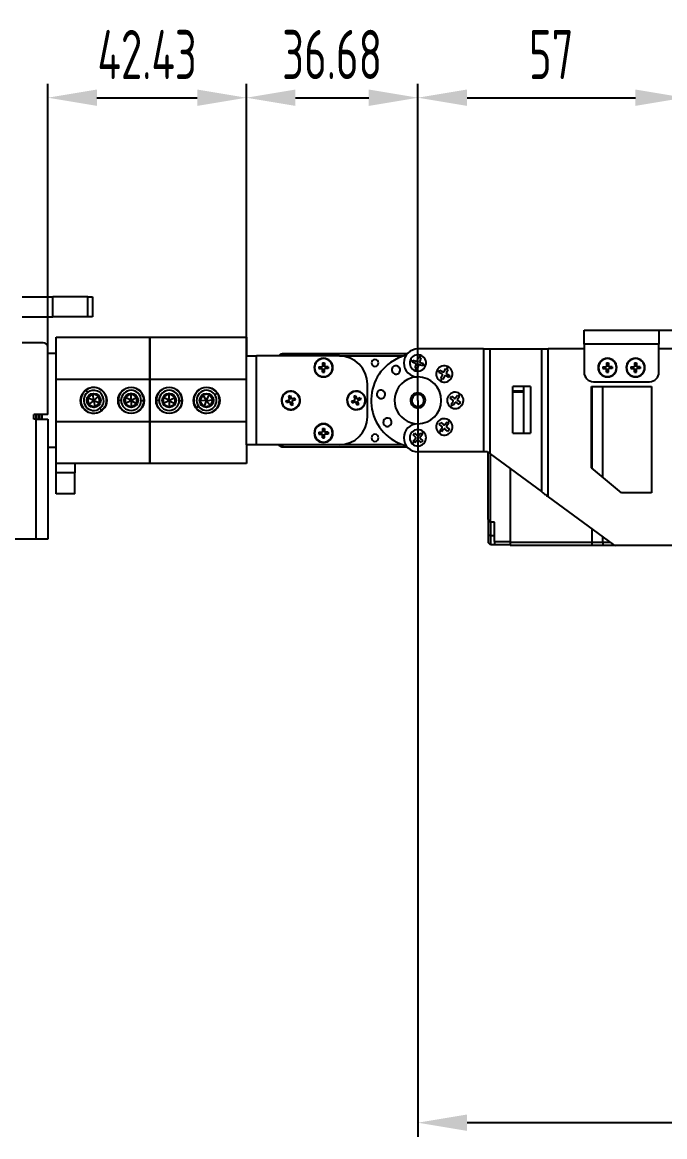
# Model space of a CAD drawing. Header units: millimetres. Extents: x 1167 to 2427, y 18 to 909.
# Drawn here: x 1794.5 to 1931.9, y 214.8 to 452.9 of the extents above; entities that cross this region are included whole.
import ezdxf

# ---------------------------------------------------------------- set-up
doc = ezdxf.new("R2010")
doc.units = ezdxf.units.MM
doc.header["$PDSIZE"] = -1
doc.linetypes.add('CENTERX2', pattern=[20.32, 12.7, -2.54, 2.54, -2.54])
doc.layers.add('7标注层', color=4, linetype='Continuous')
doc.styles.add('PC_TEXTSTYLE', font='ISOCP.SHX', dxfattribs={"width": 0.707, "bigfont": 'GBCBIG.SHX'})
doc.dimstyles.new('GB_LINEAR', dxfattribs={"dimtxt": 3.5, "dimasz": 3.5, "dimexe": 1, "dimexo": 0, "dimgap": 1.5, "dimtad": 1, "dimdsep": 46, "dimtxsty": 'PC_TEXTSTYLE', "dimcen": 0, "dimclrd": 256, "dimclrt": 3, "dimadec": 0, "dimazin": 2, "dimtp": 0.1, "dimtm": 0.1, "dimtfac": 0.71, "dimtdec": 3, "dimtmove": 0, "dimatfit": 3, "dimfxl": 1, "dimtfill": 1, "dimarcsym": 0})

# ---------------------------------------------------------------- blocks, each defined once
blk = doc.blocks.new('*D21')
at = {"layer": '7标注层', "color": 0, "lineweight": -2}
for p, q in [((1800.01, 374.1), (1800.01, 439.81)), ((1842.44, 374.1), (1842.44, 439.81))]:
    blk.add_line(p, q, dxfattribs=at)
at = {"layer": '7标注层', "lineweight": -2}
blk.add_line((1810.51, 436.81), (1831.94, 436.81), dxfattribs=at)
at = {"layer": '7标注层'}
for points in [[(1810.51, 438.56), (1810.51, 435.06), (1800.01, 436.81)], [(1831.94, 435.06), (1831.94, 438.56), (1842.44, 436.81)]]:
    blk.add_solid(points, dxfattribs=at)
at = {"layer": 'Defpoints', "color": 0}
for p in [(1842.44, 436.81), (1800.01, 374.1), (1842.44, 374.1)]:
    blk.add_point(p, dxfattribs=at)
at = {"layer": '7标注层', "color": 3, "insert": (1821.23, 446.04), "char_height": 10.5, "attachment_point": 5, "style": 'PC_TEXTSTYLE', "bg_fill": 3, "box_fill_scale": 1.1, "bg_fill_color": 257, "bg_fill_transparency": 0}
blk.add_mtext('42.43', dxfattribs=at)
blk = doc.blocks.new('*D22')
at = {"layer": '7标注层', "color": 0, "lineweight": -2}
for p, q in [((1842.44, 376.62), (1842.44, 439.81)), ((1879.12, 372.12), (1879.12, 439.81))]:
    blk.add_line(p, q, dxfattribs=at)
at = {"layer": '7标注层', "lineweight": -2}
blk.add_line((1852.94, 436.81), (1868.62, 436.81), dxfattribs=at)
at = {"layer": '7标注层'}
for points in [[(1852.94, 438.56), (1852.94, 435.06), (1842.44, 436.81)], [(1868.62, 435.06), (1868.62, 438.56), (1879.12, 436.81)]]:
    blk.add_solid(points, dxfattribs=at)
at = {"layer": 'Defpoints', "color": 0}
for p in [(1879.12, 436.81), (1842.44, 376.62), (1879.12, 372.12)]:
    blk.add_point(p, dxfattribs=at)
at = {"layer": '7标注层', "color": 3, "insert": (1860.78, 446.04), "char_height": 10.5, "attachment_point": 5, "style": 'PC_TEXTSTYLE', "bg_fill": 3, "box_fill_scale": 1.1, "bg_fill_color": 257, "bg_fill_transparency": 0}
blk.add_mtext('36.68', dxfattribs=at)
blk = doc.blocks.new('*D23')
at = {"layer": '7标注层', "color": 0, "lineweight": -2}
for p, q in [((1879.12, 372.12), (1879.12, 439.81)), ((1936.12, 372.12), (1936.12, 439.81))]:
    blk.add_line(p, q, dxfattribs=at)
at = {"layer": '7标注层', "lineweight": -2}
blk.add_line((1889.62, 436.81), (1925.62, 436.81), dxfattribs=at)
at = {"layer": '7标注层'}
for points in [[(1889.62, 438.56), (1889.62, 435.06), (1879.12, 436.81)], [(1925.62, 435.06), (1925.62, 438.56), (1936.12, 436.81)]]:
    blk.add_solid(points, dxfattribs=at)
at = {"layer": 'Defpoints', "color": 0}
for p in [(1936.12, 436.81), (1879.12, 372.12), (1936.12, 372.12)]:
    blk.add_point(p, dxfattribs=at)
at = {"layer": '7标注层', "color": 3, "insert": (1907.62, 446.04), "char_height": 10.5, "attachment_point": 5, "style": 'PC_TEXTSTYLE', "bg_fill": 3, "box_fill_scale": 1.1, "bg_fill_color": 257, "bg_fill_transparency": 0}
blk.add_mtext('57', dxfattribs=at)
blk = doc.blocks.new('*D26')
at = {"layer": '7标注层', "color": 0, "lineweight": -2}
for p, q in [((1879.12, 372.12), (1879.12, 214.76)), ((2025.03, 308.31), (2025.03, 214.76))]:
    blk.add_line(p, q, dxfattribs=at)
at = {"layer": '7标注层', "lineweight": -2}
blk.add_line((2014.53, 217.76), (1889.62, 217.76), dxfattribs=at)
at = {"layer": '7标注层'}
for points in [[(1889.62, 219.51), (1889.62, 216.01), (1879.12, 217.76)], [(2014.53, 216.01), (2014.53, 219.51), (2025.03, 217.76)]]:
    blk.add_solid(points, dxfattribs=at)
at = {"layer": 'Defpoints', "color": 0}
for p in [(1879.12, 372.12), (2025.03, 308.31), (1879.12, 217.76)]:
    blk.add_point(p, dxfattribs=at)
at = {"layer": '7标注层', "color": 3, "insert": (1952.07, 226.99), "char_height": 10.5, "attachment_point": 5, "style": 'PC_TEXTSTYLE', "bg_fill": 3, "box_fill_scale": 1.1, "bg_fill_color": 257, "bg_fill_transparency": 0}
blk.add_mtext('145.91', dxfattribs=at)

msp = doc.modelspace()

# ---------------------------------------------------------------- linework, layer by layer
at = {"color": 7, "linetype": 'Continuous', "lineweight": 25}
for p, q in [((1794.542, 394.248), (1801.042, 394.248)), ((1801.042, 389.948), (1801.042, 394.248)), ((1808.542, 394.248), (1801.042, 394.248)), ((1808.542, 389.948), (1808.542, 394.248)), ((1808.542, 394.248), (1809.542, 394.248)), ((1809.542, 394.248), (1809.542, 389.948)), ((1794.542, 389.948), (1801.042, 389.948)), ((1808.542, 389.948), (1801.042, 389.948)), ((1809.542, 389.948), (1808.542, 389.948)), ((1914.647, 387.123), (1930.647, 387.123)), ((1914.647, 384.123), (1914.647, 387.123)), ((1930.647, 387.123), (1930.647, 384.123)), ((1930.647, 387.123), (1937.147, 387.123)), ((1799.011, 384.448), (1794.542, 384.448)), ((1800.011, 369.128), (1800.011, 383.448)), ((1801.811, 385.623), (1821.811, 385.623)), ((1801.811, 376.623), (1801.811, 385.623)), ((1821.811, 385.623), (1821.811, 376.623)), ((1821.841, 385.623), (1842.441, 385.623)), ((1821.841, 376.623), (1821.841, 385.623)), ((1842.441, 385.623), (1842.441, 381.623)), ((1930.647, 384.123), (1914.647, 384.123)), ((1914.647, 384.123), (1914.647, 378.123)), ((1930.647, 378.123), (1930.647, 384.123)), ((1801.811, 382.123), (1800.011, 382.123)), ((1821.811, 382.623), (1821.841, 382.623)), ((1821.841, 381.623), (1821.811, 381.623)), ((1842.441, 381.623), (1844.641, 381.623)), ((1842.441, 362.623), (1842.441, 381.623)), ((1844.641, 362.623), (1844.641, 381.623)), ((1862.322, 381.623), (1844.641, 381.623)), ((1850.141, 382.123), (1850.141, 381.623)), ((1850.141, 382.123), (1876.88, 382.123)), ((1862.322, 381.623), (1875.993, 381.623)), ((1879.021, 380.629), (1879.258, 381.341)), ((1893.116, 383.123), (1879.116, 383.123)), ((1879.258, 381.341), (1879.495, 381.262)), ((1879.495, 381.262), (1879.669, 381.783)), ((1879.495, 381.262), (1879.732, 381.183)), ((1879.732, 381.183), (1879.495, 380.471)), ((1893.116, 383.123), (1893.116, 361.123)), ((1893.116, 383.123), (1894.575, 383.123)), ((1894.575, 360.686), (1894.575, 383.123)), ((1894.575, 383.123), (1905.523, 383.123)), ((1905.523, 383.123), (1905.523, 352.617)), ((1905.523, 383.123), (1906.983, 383.123)), ((1906.983, 351.541), (1906.983, 383.123)), ((1914.647, 383.123), (1906.983, 383.123)), ((1935.116, 383.123), (1930.647, 383.123)), ((1856.941, 379.123), (1857.021, 379.123)), ((1857.941, 379.323), (1857.941, 378.923)), ((1857.941, 379.323), (1858.741, 379.323)), ((1857.941, 378.923), (1858.741, 378.923)), ((1858.741, 380.123), (1859.141, 380.123)), ((1858.741, 380.123), (1858.741, 379.323)), ((1858.741, 378.123), (1858.741, 378.923)), ((1859.141, 380.123), (1859.141, 379.323)), ((1859.941, 379.323), (1859.141, 379.323)), ((1859.941, 378.923), (1859.141, 378.923)), ((1859.141, 378.123), (1859.141, 378.923)), ((1859.941, 379.323), (1859.941, 378.923)), ((1860.941, 379.123), (1860.861, 379.123)), ((1877.898, 380.265), (1878.057, 380.74)), ((1878.61, 380.028), (1877.898, 380.265)), ((1878.057, 380.74), (1878.768, 380.503)), ((1878.499, 379.064), (1878.737, 379.775)), ((1878.737, 378.985), (1878.499, 379.064)), ((1878.737, 378.985), (1878.563, 378.463)), ((1878.974, 378.906), (1878.737, 378.985)), ((1879.211, 379.617), (1878.974, 378.906)), ((1880.175, 379.507), (1879.464, 379.744)), ((1879.622, 380.218), (1880.333, 379.981)), ((1880.333, 379.981), (1880.175, 379.507)), ((1884.759, 378.295), (1885.106, 378.96)), ((1885.106, 378.96), (1885.328, 378.844)), ((1885.55, 378.728), (1885.203, 378.063)), ((1885.328, 378.844), (1885.582, 379.332)), ((1885.328, 378.844), (1885.55, 378.728)), ((1917.647, 379.123), (1917.727, 379.123)), ((1918.647, 379.323), (1919.447, 379.323)), ((1918.647, 379.323), (1918.647, 378.923)), ((1918.647, 378.923), (1919.447, 378.923)), ((1919.447, 380.123), (1919.847, 380.123)), ((1919.447, 380.123), (1919.447, 379.323)), ((1919.447, 378.123), (1919.447, 378.923)), ((1919.847, 380.123), (1919.847, 379.323)), ((1920.647, 379.323), (1919.847, 379.323)), ((1919.847, 378.123), (1919.847, 378.923)), ((1920.647, 378.923), (1919.847, 378.923)), ((1920.647, 379.323), (1920.647, 378.923)), ((1921.647, 379.123), (1921.567, 379.123)), ((1923.647, 379.123), (1923.727, 379.123)), ((1924.647, 379.323), (1924.647, 378.923)), ((1924.647, 379.323), (1925.447, 379.323)), ((1924.647, 378.923), (1925.447, 378.923)), ((1925.447, 380.123), (1925.847, 380.123)), ((1925.447, 380.123), (1925.447, 379.323)), ((1925.447, 378.123), (1925.447, 378.923)), ((1925.847, 380.123), (1925.847, 379.323)), ((1926.647, 379.323), (1925.847, 379.323)), ((1925.847, 378.123), (1925.847, 378.923)), ((1926.647, 378.923), (1925.847, 378.923)), ((1926.647, 379.323), (1926.647, 378.923)), ((1927.647, 379.123), (1927.567, 379.123)), ((1821.811, 376.623), (1801.811, 376.623)), ((1801.811, 367.623), (1801.811, 376.623)), ((1821.811, 376.623), (1821.811, 367.623)), ((1842.441, 376.623), (1821.841, 376.623)), ((1821.841, 367.623), (1821.841, 376.623)), ((1858.741, 378.123), (1859.141, 378.123)), ((1883.593, 378.113), (1883.825, 378.557)), ((1884.258, 377.766), (1883.593, 378.113)), ((1883.825, 378.557), (1884.489, 378.21)), ((1884.218, 376.716), (1883.963, 376.228)), ((1883.996, 376.832), (1884.343, 377.497)), ((1884.218, 376.716), (1883.996, 376.832)), ((1884.439, 376.6), (1884.218, 376.716)), ((1884.786, 377.265), (1884.439, 376.6)), ((1885.721, 377.003), (1885.056, 377.35)), ((1885.287, 377.794), (1885.952, 377.447)), ((1885.952, 377.447), (1885.721, 377.003)), ((1919.447, 378.123), (1919.847, 378.123)), ((1925.447, 378.123), (1925.847, 378.123)), ((1808.474, 373.807), (1808.1, 374.276)), ((1851.353, 374.035), (1851.376, 373.958)), ((1865.246, 373.999), (1865.274, 373.924)), ((1868.322, 368.623), (1868.322, 375.623)), ((1903.174, 375.123), (1899.414, 375.123)), ((1899.414, 365.123), (1899.414, 375.123)), ((1901.715, 374.12), (1899.414, 374.12)), ((1899.414, 374.072), (1901.715, 374.072)), ((1899.414, 374.071), (1901.715, 374.071)), ((1899.414, 374.071), (1901.715, 374.071)), ((1899.414, 374.071), (1901.715, 374.071)), ((1901.715, 375.123), (1901.715, 365.123)), ((1903.174, 375.123), (1903.174, 365.123)), ((1916.226, 357.677), (1916.226, 375.124)), ((1916.226, 375.124), (1929.068, 375.124)), ((1916.316, 375.124), (1916.316, 357.602)), ((1916.647, 376.123), (1928.647, 376.123)), ((1918.616, 355.697), (1918.616, 375.124)), ((1929.068, 375.124), (1929.068, 352.358)), ((1809.598, 373.551), (1808.468, 372.653)), ((1808.468, 372.653), (1808.681, 371.225)), ((1809.811, 372.123), (1808.468, 372.653)), ((1809.811, 372.123), (1808.681, 371.225)), ((1810.941, 373.021), (1809.598, 373.551)), ((1809.811, 372.123), (1809.598, 373.551)), ((1809.811, 372.123), (1810.941, 373.021)), ((1809.811, 372.123), (1811.154, 371.593)), ((1809.811, 372.123), (1810.024, 370.696)), ((1810.024, 370.696), (1811.154, 371.593)), ((1811.154, 371.593), (1810.941, 373.021)), ((1815.661, 372.123), (1815.061, 372.123)), ((1817.811, 373.567), (1816.561, 372.845)), ((1816.561, 372.845), (1816.561, 371.401)), ((1817.811, 372.123), (1816.561, 372.845)), ((1817.811, 372.123), (1816.561, 371.401)), ((1819.061, 372.845), (1817.811, 373.567)), ((1817.811, 372.123), (1817.811, 373.567)), ((1817.811, 372.123), (1819.061, 372.845)), ((1817.811, 372.123), (1819.061, 371.401)), ((1817.811, 372.123), (1817.811, 370.68)), ((1819.061, 371.401), (1819.061, 372.845)), ((1819.961, 372.123), (1820.561, 372.123)), ((1823.791, 372.123), (1823.191, 372.123)), ((1825.941, 373.567), (1824.691, 372.845)), ((1824.691, 372.845), (1824.691, 371.401)), ((1825.941, 372.123), (1824.691, 372.845)), ((1825.941, 372.123), (1824.691, 371.401)), ((1827.191, 372.845), (1825.941, 373.567)), ((1825.941, 372.123), (1825.941, 373.567)), ((1825.941, 372.123), (1827.191, 372.845)), ((1825.941, 372.123), (1825.941, 370.68)), ((1825.941, 372.123), (1827.191, 371.401)), ((1827.191, 371.401), (1827.191, 372.845)), ((1828.091, 372.123), (1828.691, 372.123)), ((1833.113, 373.306), (1832.503, 371.997)), ((1833.941, 372.123), (1832.503, 371.997)), ((1832.503, 371.997), (1833.331, 370.815)), ((1834.551, 373.431), (1833.113, 373.306)), ((1833.941, 372.123), (1833.113, 373.306)), ((1833.941, 372.123), (1833.331, 370.815)), ((1833.941, 372.123), (1834.551, 373.431)), ((1833.941, 372.123), (1835.379, 372.249)), ((1833.941, 372.123), (1834.769, 370.941)), ((1835.379, 372.249), (1834.551, 373.431)), ((1834.769, 370.941), (1835.379, 372.249)), ((1835.702, 373.356), (1836.194, 373.7)), ((1850.926, 372.02), (1851.691, 372.255)), ((1851.044, 371.638), (1850.926, 372.02)), ((1851.044, 371.638), (1851.809, 371.873)), ((1851.456, 373.02), (1851.838, 373.138)), ((1851.456, 373.02), (1851.691, 372.255)), ((1852.044, 371.109), (1851.809, 371.873)), ((1851.838, 373.138), (1852.073, 372.373)), ((1852.838, 372.608), (1852.073, 372.373)), ((1852.956, 372.226), (1852.191, 371.991)), ((1852.426, 371.226), (1852.191, 371.991)), ((1852.956, 372.226), (1852.838, 372.608)), ((1864.934, 371.963), (1865.684, 372.241)), ((1864.934, 371.963), (1865.073, 371.588)), ((1865.073, 371.588), (1865.823, 371.866)), ((1865.781, 373.13), (1865.406, 372.991)), ((1865.406, 372.991), (1865.684, 372.241)), ((1865.781, 373.13), (1866.059, 372.38)), ((1866.101, 371.116), (1865.823, 371.866)), ((1866.809, 372.658), (1866.059, 372.38)), ((1866.948, 372.283), (1866.198, 372.005)), ((1866.476, 371.255), (1866.198, 372.005)), ((1866.809, 372.658), (1866.948, 372.283)), ((1885.988, 372.604), (1886.274, 373.014)), ((1886.604, 372.175), (1885.988, 372.604)), ((1886.225, 371.281), (1886.654, 371.897)), ((1886.274, 373.014), (1886.89, 372.586)), ((1887.064, 371.611), (1886.635, 370.996)), ((1887.168, 372.635), (1887.597, 373.251)), ((1887.958, 371.232), (1887.342, 371.661)), ((1888.007, 372.965), (1887.578, 372.349)), ((1887.597, 373.251), (1887.802, 373.108)), ((1887.628, 372.071), (1888.243, 371.642)), ((1887.802, 373.108), (1888.116, 373.559)), ((1887.802, 373.108), (1888.007, 372.965)), ((1888.243, 371.642), (1887.958, 371.232)), ((1901.715, 373.871), (1899.414, 373.871)), ((1808.681, 371.225), (1810.024, 370.696)), ((1811.148, 370.44), (1811.522, 369.97)), ((1816.561, 371.401), (1817.811, 370.68)), ((1817.811, 370.68), (1819.061, 371.401)), ((1824.691, 371.401), (1825.941, 370.68)), ((1825.941, 370.68), (1827.191, 371.401)), ((1832.18, 370.89), (1831.688, 370.546)), ((1833.331, 370.815), (1834.769, 370.941)), ((1852.044, 371.109), (1852.426, 371.226)), ((1852.529, 370.212), (1852.506, 370.288)), ((1866.476, 371.255), (1866.101, 371.116)), ((1866.636, 370.248), (1866.608, 370.323)), ((1886.43, 371.139), (1886.116, 370.687)), ((1886.43, 371.139), (1886.225, 371.281)), ((1886.635, 370.996), (1886.43, 371.139)), ((1800.011, 369.128), (1797.011, 369.128)), ((1797.011, 368.128), (1797.011, 369.128)), ((1797.411, 368.128), (1797.011, 368.128)), ((1797.411, 368.128), (1797.411, 342.448)), ((1797.411, 368.128), (1800.011, 368.128)), ((1797.511, 368.128), (1797.511, 369.128)), ((1798.011, 368.128), (1798.011, 369.128)), ((1798.811, 368.128), (1798.811, 369.15)), ((1800.011, 368.128), (1800.011, 342.448)), ((1801.811, 367.623), (1821.811, 367.623)), ((1801.811, 358.623), (1801.811, 367.623)), ((1821.811, 367.623), (1821.811, 358.623)), ((1821.841, 367.623), (1842.441, 367.623)), ((1821.841, 358.623), (1821.841, 367.623)), ((1883.695, 367.05), (1884.018, 367.432)), ((1884.268, 366.566), (1883.695, 367.05)), ((1884.018, 367.432), (1884.591, 366.948)), ((1884.872, 366.971), (1885.357, 367.544)), ((1885.739, 367.221), (1885.254, 366.649)), ((1885.357, 367.544), (1885.548, 367.383)), ((1885.548, 367.383), (1885.903, 367.803)), ((1885.548, 367.383), (1885.739, 367.221)), ((1856.941, 365.123), (1857.021, 365.123)), ((1857.941, 365.323), (1857.941, 364.923)), ((1857.941, 365.323), (1858.741, 365.323)), ((1857.941, 364.923), (1858.741, 364.923)), ((1858.741, 366.123), (1859.141, 366.123)), ((1858.741, 366.123), (1858.741, 365.323)), ((1858.741, 364.123), (1858.741, 364.923)), ((1859.141, 366.123), (1859.141, 365.323)), ((1859.941, 365.323), (1859.141, 365.323)), ((1859.141, 364.123), (1859.141, 364.923)), ((1859.941, 364.923), (1859.141, 364.923)), ((1859.941, 365.323), (1859.941, 364.923)), ((1860.941, 365.123), (1860.861, 365.123)), ((1878.072, 364.765), (1878.415, 365.129)), ((1878.617, 364.25), (1878.072, 364.765)), ((1878.415, 365.129), (1878.96, 364.614)), ((1879.243, 364.622), (1879.758, 365.168)), ((1880.121, 364.824), (1879.607, 364.279)), ((1879.758, 365.168), (1879.939, 364.996)), ((1879.939, 364.996), (1880.317, 365.396)), ((1879.939, 364.996), (1880.121, 364.824)), ((1883.998, 365.55), (1883.643, 365.13)), ((1883.807, 365.711), (1884.291, 366.284)), ((1883.998, 365.55), (1883.807, 365.711)), ((1884.189, 365.389), (1883.998, 365.55)), ((1884.673, 365.961), (1884.189, 365.389)), ((1885.528, 365.501), (1884.955, 365.985)), ((1885.278, 366.367), (1885.851, 365.882)), ((1885.851, 365.882), (1885.528, 365.501)), ((1899.414, 365.123), (1903.174, 365.123)), ((1800.011, 362.123), (1801.811, 362.123)), ((1821.811, 362.623), (1821.841, 362.623)), ((1842.441, 362.623), (1842.441, 358.623)), ((1844.641, 362.623), (1842.441, 362.623)), ((1862.322, 362.623), (1844.641, 362.623)), ((1850.141, 362.623), (1850.141, 362.123)), ((1876.88, 362.123), (1850.141, 362.123)), ((1858.741, 364.123), (1859.141, 364.123)), ((1875.993, 362.623), (1862.322, 362.623)), ((1878.292, 363.25), (1877.915, 362.85)), ((1878.111, 363.422), (1878.625, 363.967)), ((1878.292, 363.25), (1878.111, 363.422)), ((1878.474, 363.079), (1878.292, 363.25)), ((1878.989, 363.624), (1878.474, 363.079)), ((1879.817, 363.118), (1879.272, 363.633)), ((1879.615, 363.996), (1880.16, 363.481)), ((1880.16, 363.481), (1879.817, 363.118)), ((1821.841, 361.623), (1821.811, 361.623)), ((1893.116, 361.123), (1879.116, 361.123)), ((1893.983, 361.123), (1893.116, 361.123)), ((1893.983, 361.123), (1894.575, 360.686)), ((1894.116, 346.633), (1894.116, 361.025)), ((1894.575, 360.686), (1905.523, 352.617)), ((1894.616, 346.133), (1894.616, 360.656)), ((1821.811, 358.623), (1801.811, 358.623)), ((1801.811, 356.623), (1801.811, 358.623)), ((1805.811, 358.623), (1805.811, 356.623)), ((1842.441, 358.623), (1821.841, 358.623)), ((1898.816, 357.561), (1898.816, 341.983)), ((1898.816, 357.561), (1898.816, 341.823)), ((1922.647, 352.358), (1916.226, 357.677)), ((1805.811, 356.623), (1801.811, 356.623)), ((1801.811, 352.123), (1801.811, 356.623)), ((1805.811, 352.123), (1805.811, 356.623)), ((1805.811, 352.123), (1801.811, 352.123)), ((1906.983, 351.541), (1920.851, 341.318)), ((1929.068, 352.358), (1922.647, 352.358)), ((1894.116, 346.633), (1894.616, 346.133)), ((1895.516, 346.133), (1894.616, 346.133)), ((1895.516, 341.983), (1895.516, 346.133)), ((1894.616, 343.283), (1894.116, 343.283)), ((1894.116, 343.283), (1894.116, 341.783)), ((1894.616, 343.283), (1895.516, 343.283)), ((1894.616, 343.283), (1894.616, 341.283)), ((1916.316, 344.661), (1916.316, 341.823)), ((1918.616, 341.823), (1918.616, 342.966)), ((1797.411, 342.448), (1785.34, 342.448)), ((1800.011, 342.448), (1797.411, 342.448)), ((1894.616, 341.283), (1894.116, 341.783)), ((1895.516, 341.283), (1894.616, 341.283)), ((1895.516, 341.983), (1898.816, 341.983)), ((1895.516, 341.983), (1895.516, 341.283)), ((1898.816, 341.283), (1895.516, 341.283)), ((1898.816, 341.823), (1916.316, 341.823)), ((1898.816, 341.823), (1898.816, 341.123)), ((1916.316, 341.123), (1898.816, 341.123)), ((1916.316, 341.823), (1918.616, 341.823)), ((1916.316, 341.823), (1916.316, 341.123)), ((1918.616, 341.123), (1916.316, 341.123)), ((1918.616, 341.823), (1918.616, 341.123)), ((1921.445, 341.123), (1918.616, 341.123)), ((1933.516, 341.123), (1921.445, 341.123))]:
    msp.add_line(p, q, dxfattribs=at)
at = {"color": 7, "linetype": 'CENTERX2'}
msp.add_line((1821.876, 361.623), (1821.876, 382.623), dxfattribs=at)
at = {"color": 8, "linetype": 'Continuous', "lineweight": 25}
for p, q in [((1880.408, 373.066), (1880.166, 372.89)), ((1877.824, 371.18), (1878.066, 371.357)), ((1798.311, 368.128), (1798.311, 369.128)), ((1918.616, 341.823), (1920.166, 341.823))]:
    msp.add_line(p, q, dxfattribs=at)
at = {"color": 7, "linetype": 'Continuous', "lineweight": 25, "flags": 128}
msp.add_lwpolyline([(1876.636, 381.811), (1874.98, 381.228), (1873.284, 380.246)], dxfattribs=at)
at = {"color": 7, "linetype": 'Continuous', "lineweight": 25}
for centre in [(1809.811, 372.123), (1817.811, 372.123), (1825.941, 372.123), (1833.941, 372.123)]:
    msp.add_circle(centre, 2.8, dxfattribs=at)
at = {"color": 7, "linetype": 'Continuous'}
for centre in [(1809.811, 372.123), (1817.811, 372.123), (1825.941, 372.123), (1833.941, 372.123)]:
    msp.add_circle(centre, 1.5, dxfattribs=at)
at = {"color": 7, "linetype": 'Continuous', "lineweight": 25}
for centre, radius, start, end in [((1799.011, 383.448), 1, 0, 90), ((1858.941, 379.123), 2, 0, 180), ((1862.322, 375.623), 6, 0, 90), ((1879.116, 380.123), 3, 90, 180), ((1879.116, 380.123), 1.75, 71.57316, 161.57316), ((1879.116, 380.123), 1.75, 341.57316, 71.57316), ((1919.647, 379.123), 2, 0, 180), ((1925.647, 379.123), 2, 0, 180), ((1858.941, 379.123), 2, 180, 0), ((1858.941, 379.123), 1.92, 0, 180), ((1858.941, 379.123), 1.92, 180, 0), ((1879.116, 372.123), 10, 125.67815, 255.63849), ((1869.941, 380.123), 0.75, 360, 180), ((1869.941, 380.123), 0.75, 180, 360), ((1874.45, 378.622), 0.9, 125.67815, 305.67815), ((1874.45, 378.622), 0.9, 305.67815, 125.67815), ((1879.116, 380.123), 3, 180, 270), ((1879.116, 380.123), 1.75, 161.57316, 251.57316), ((1879.116, 380.123), 1.75, 251.57316, 341.57316), ((1884.773, 377.78), 1.75, 62.45026, 152.45026), ((1884.773, 377.78), 1.75, 332.45026, 62.45026), ((1919.647, 379.123), 2, 180, 0), ((1919.647, 379.123), 1.92, 0, 180), ((1919.647, 379.123), 1.92, 180, 0), ((1925.647, 379.123), 2, 180, 0), ((1925.647, 379.123), 1.92, 0, 180), ((1925.647, 379.123), 1.92, 180, 0), ((1879.116, 372.123), 5, 90, 125.67815), ((1879.116, 372.123), 5, 0, 90), ((1884.773, 377.78), 1.75, 152.45026, 242.45026), ((1884.773, 377.78), 1.75, 242.45026, 332.45026), ((1916.647, 378.123), 2, 180, 270), ((1928.647, 378.123), 2, 270, 0), ((1809.811, 372.123), 2.75, 128.46788, 308.46788), ((1809.811, 372.123), 2.75, 308.46788, 128.46788), ((1809.811, 372.123), 2.15, 308.46788, 128.46788), ((1817.811, 372.123), 2.75, 0, 180), ((1817.811, 372.123), 2.15, 0, 180), ((1825.941, 372.123), 2.75, 0, 180), ((1825.941, 372.123), 2.15, 0, 180), ((1833.941, 372.123), 2.75, 35, 215), ((1833.941, 372.123), 2.15, 35, 215), ((1851.941, 372.123), 2, 107.10595, 287.10595), ((1851.941, 372.123), 1.92, 107.10595, 287.10595), ((1851.941, 372.123), 2, 287.10595, 107.10595), ((1851.941, 372.123), 1.92, 287.10595, 107.10595), ((1865.941, 372.123), 2, 110.32273, 290.32273), ((1865.941, 372.123), 1.92, 110.32273, 290.32273), ((1865.941, 372.123), 2, 290.32273, 110.32273), ((1865.941, 372.123), 1.92, 290.32273, 110.32273), ((1871.222, 373.419), 0.9, 35.67815, 215.67815), ((1871.222, 373.419), 0.9, 215.67815, 35.67815), ((1879.116, 372.123), 5, 125.67815, 270), ((1809.811, 372.123), 2.15, 128.46788, 308.46788), ((1817.811, 372.123), 2.75, 180, 0), ((1817.811, 372.123), 2.15, 180, 0), ((1825.941, 372.123), 2.75, 180, 0), ((1825.941, 372.123), 2.15, 180, 0), ((1833.941, 372.123), 2.75, 215, 35), ((1833.941, 372.123), 2.15, 215, 35), ((1879.116, 372.123), 1.6, 125.67815, 305.67815), ((1879.116, 372.123), 1.3, 36.12111, 216.12111), ((1879.116, 372.123), 1.3, 216.12111, 36.12111), ((1879.116, 372.123), 1.6, 305.67815, 125.67815), ((1879.116, 372.123), 5, 270, 0), ((1887.116, 372.123), 1.75, 145.13481, 235.13481), ((1887.116, 372.123), 1.75, 55.13481, 145.13481), ((1887.116, 372.123), 1.75, 325.13481, 55.13481), ((1887.116, 372.123), 1.75, 235.13481, 325.13481), ((1858.941, 365.123), 2, 0, 180), ((1858.941, 365.123), 1.92, 0, 180), ((1862.322, 368.623), 6, 270, 0), ((1872.618, 367.457), 0.9, 125.67815, 305.67815), ((1872.618, 367.457), 0.9, 305.67815, 125.67815), ((1879.116, 364.123), 3, 90, 180), ((1884.773, 366.466), 1.75, 139.78637, 229.78637), ((1884.773, 366.466), 1.75, 49.78637, 139.78637), ((1884.773, 366.466), 1.75, 319.78637, 49.78637), ((1858.941, 365.123), 2, 180, 0), ((1858.941, 365.123), 1.92, 180, 0), ((1869.941, 364.123), 0.75, 0, 180), ((1879.116, 364.123), 1.75, 136.66572, 226.66572), ((1879.116, 364.123), 1.75, 46.66572, 136.66572), ((1879.116, 364.123), 1.75, 316.66572, 46.66572), ((1884.773, 366.466), 1.75, 229.78637, 319.78637), ((1869.941, 364.123), 0.75, 180, 0), ((1879.116, 364.123), 3, 180, 270), ((1879.116, 364.123), 1.75, 226.66572, 316.66572), ((1921.445, 342.123), 1, 233.60588, 270)]:
    msp.add_arc(centre, radius, start, end, dxfattribs=at)
for points, knots in [([(1849.481, 381.623), (1849.484, 381.646), (1849.503, 381.759), (1849.638, 381.928), (1849.865, 382.092), (1850.049, 382.113), (1850.141, 382.123)], [0, 0, 0, 0, 0.07788565, 0.3852571, 0.69262855, 1, 1, 1, 1]), ([(1878.737, 379.775), (1878.742, 379.801), (1878.75, 379.839), (1878.741, 379.892), (1878.727, 379.928), (1878.706, 379.962), (1878.669, 380.001), (1878.634, 380.017), (1878.61, 380.028)], [0, 0, 0, 0, 0.2501821, 0.37601, 0.4997529, 0.6235961, 0.7495628, 1, 1, 1, 1]), ([(1878.768, 380.503), (1878.794, 380.497), (1878.832, 380.489), (1878.884, 380.498), (1878.921, 380.512), (1878.955, 380.533), (1878.993, 380.57), (1879.01, 380.605), (1879.021, 380.629)], [0, 0, 0, 0, 0.2501821, 0.3759168, 0.4997537, 0.6235029, 0.7495628, 1, 1, 1, 1]), ([(1879.464, 379.744), (1879.438, 379.749), (1879.4, 379.757), (1879.348, 379.748), (1879.311, 379.734), (1879.277, 379.713), (1879.239, 379.677), (1879.222, 379.641), (1879.211, 379.617)], [0, 0, 0, 0, 0.2501821, 0.3759168, 0.4997537, 0.6235029, 0.7495628, 1, 1, 1, 1]), ([(1879.495, 380.471), (1879.49, 380.445), (1879.482, 380.407), (1879.491, 380.355), (1879.505, 380.318), (1879.526, 380.285), (1879.562, 380.246), (1879.598, 380.229), (1879.622, 380.218)], [0, 0, 0, 0, 0.2501821, 0.37601, 0.4997529, 0.6235961, 0.7495628, 1, 1, 1, 1]), ([(1884.343, 377.497), (1884.352, 377.521), (1884.367, 377.558), (1884.366, 377.611), (1884.358, 377.649), (1884.342, 377.686), (1884.313, 377.73), (1884.28, 377.752), (1884.258, 377.766)], [0, 0, 0, 0, 0.2501821, 0.37601, 0.4997529, 0.6235961, 0.7495628, 1, 1, 1, 1]), ([(1884.489, 378.21), (1884.514, 378.2), (1884.551, 378.186), (1884.604, 378.187), (1884.642, 378.195), (1884.679, 378.211), (1884.723, 378.24), (1884.745, 378.273), (1884.759, 378.295)], [0, 0, 0, 0, 0.2501821, 0.3759168, 0.4997537, 0.6235029, 0.7495628, 1, 1, 1, 1]), ([(1885.056, 377.35), (1885.032, 377.36), (1884.995, 377.374), (1884.942, 377.373), (1884.903, 377.365), (1884.867, 377.349), (1884.823, 377.32), (1884.801, 377.287), (1884.786, 377.265)], [0, 0, 0, 0, 0.2501821, 0.3759168, 0.4997537, 0.6235029, 0.7495628, 1, 1, 1, 1]), ([(1885.203, 378.063), (1885.193, 378.039), (1885.179, 378.002), (1885.18, 377.949), (1885.188, 377.911), (1885.203, 377.874), (1885.233, 377.83), (1885.266, 377.808), (1885.287, 377.794)], [0, 0, 0, 0, 0.2501821, 0.37601, 0.4997529, 0.6235961, 0.7495628, 1, 1, 1, 1]), ([(1886.654, 371.897), (1886.666, 371.92), (1886.685, 371.954), (1886.691, 372.007), (1886.688, 372.047), (1886.677, 372.084), (1886.653, 372.132), (1886.623, 372.158), (1886.604, 372.175)], [0, 0, 0, 0, 0.2501821, 0.37601, 0.4997529, 0.6235961, 0.7495628, 1, 1, 1, 1]), ([(1886.89, 372.586), (1886.913, 372.573), (1886.947, 372.554), (1887, 372.549), (1887.039, 372.551), (1887.077, 372.562), (1887.125, 372.586), (1887.151, 372.616), (1887.168, 372.635)], [0, 0, 0, 0, 0.2501821, 0.3759168, 0.4997537, 0.6235029, 0.7495628, 1, 1, 1, 1]), ([(1887.342, 371.661), (1887.319, 371.673), (1887.285, 371.692), (1887.232, 371.698), (1887.193, 371.695), (1887.155, 371.684), (1887.107, 371.66), (1887.081, 371.631), (1887.064, 371.611)], [0, 0, 0, 0, 0.2501821, 0.3759168, 0.4997537, 0.6235029, 0.7495628, 1, 1, 1, 1]), ([(1887.578, 372.349), (1887.566, 372.326), (1887.547, 372.292), (1887.541, 372.239), (1887.544, 372.2), (1887.555, 372.162), (1887.579, 372.114), (1887.608, 372.088), (1887.628, 372.071)], [0, 0, 0, 0, 0.2501821, 0.37601, 0.4997529, 0.6235961, 0.7495628, 1, 1, 1, 1]), ([(1884.591, 366.948), (1884.612, 366.933), (1884.645, 366.911), (1884.697, 366.901), (1884.736, 366.9), (1884.775, 366.907), (1884.825, 366.926), (1884.853, 366.953), (1884.872, 366.971)], [0, 0, 0, 0, 0.2501821, 0.3759168, 0.4997537, 0.6235029, 0.7495628, 1, 1, 1, 1]), ([(1878.96, 364.614), (1878.981, 364.598), (1879.013, 364.575), (1879.064, 364.561), (1879.103, 364.558), (1879.142, 364.563), (1879.193, 364.58), (1879.223, 364.605), (1879.243, 364.622)], [0, 0, 0, 0, 0.2501821, 0.3759168, 0.4997537, 0.6235029, 0.7495628, 1, 1, 1, 1]), ([(1884.291, 366.284), (1884.306, 366.306), (1884.328, 366.339), (1884.339, 366.39), (1884.339, 366.43), (1884.332, 366.469), (1884.313, 366.518), (1884.286, 366.547), (1884.268, 366.566)], [0, 0, 0, 0, 0.2501821, 0.37601, 0.4997529, 0.6235961, 0.7495628, 1, 1, 1, 1]), ([(1884.955, 365.985), (1884.933, 365.999), (1884.901, 366.021), (1884.849, 366.032), (1884.809, 366.033), (1884.77, 366.025), (1884.721, 366.006), (1884.692, 365.979), (1884.673, 365.961)], [0, 0, 0, 0, 0.2501821, 0.3759168, 0.4997537, 0.6235029, 0.7495628, 1, 1, 1, 1]), ([(1885.254, 366.649), (1885.24, 366.627), (1885.218, 366.594), (1885.207, 366.542), (1885.206, 366.503), (1885.214, 366.464), (1885.233, 366.414), (1885.26, 366.386), (1885.278, 366.367)], [0, 0, 0, 0, 0.2501821, 0.37601, 0.4997529, 0.6235961, 0.7495628, 1, 1, 1, 1]), ([(1850.141, 362.123), (1850.049, 362.134), (1849.865, 362.154), (1849.638, 362.318), (1849.503, 362.487), (1849.484, 362.6), (1849.481, 362.623)], [0, 0, 0, 0, 0.3073714, 0.6147429, 0.9221143, 1, 1, 1, 1]), ([(1878.625, 363.967), (1878.641, 363.988), (1878.665, 364.02), (1878.678, 364.071), (1878.681, 364.11), (1878.676, 364.15), (1878.659, 364.2), (1878.634, 364.23), (1878.617, 364.25)], [0, 0, 0, 0, 0.2501821, 0.37601, 0.4997529, 0.6235961, 0.7495628, 1, 1, 1, 1]), ([(1879.272, 363.633), (1879.251, 363.648), (1879.219, 363.672), (1879.168, 363.685), (1879.129, 363.688), (1879.09, 363.683), (1879.039, 363.667), (1879.009, 363.641), (1878.989, 363.624)], [0, 0, 0, 0, 0.2501821, 0.3759168, 0.4997537, 0.6235029, 0.7495628, 1, 1, 1, 1]), ([(1879.607, 364.279), (1879.591, 364.258), (1879.567, 364.226), (1879.554, 364.175), (1879.551, 364.136), (1879.556, 364.097), (1879.573, 364.046), (1879.598, 364.016), (1879.615, 363.996)], [0, 0, 0, 0, 0.2501821, 0.37601, 0.4997529, 0.6235961, 0.7495628, 1, 1, 1, 1]), ([(1905.523, 352.617), (1905.743, 352.454), (1906.185, 352.129), (1906.716, 351.737), (1906.983, 351.541)], [0, 0, 0, 0, 0.4983538, 1, 1, 1, 1]), ([(1894.116, 346.633), (1894.116, 346.583), (1894.116, 346.482), (1894.116, 345.707), (1894.116, 344.6), (1894.116, 343.722), (1894.116, 343.283)], [0, 0, 0, 0, 0.2499999, 0.4999998, 0.7499999, 1, 1, 1, 1])]:
    msp.add_open_spline(points, degree=3, knots=knots, dxfattribs=at)
msp.add_open_spline([(1894.616, 346.133), (1894.616, 346.09), (1894.616, 346.005), (1894.616, 345.345), (1894.616, 344.403), (1894.616, 343.657), (1894.616, 343.283)], degree=3, dxfattribs=at)

# ---------------------------------------------------------------- next in the draw order: dimensions: what is measured, and where the dimension line sits
at = {"layer": '7标注层'}
dim = msp.add_linear_dim(base=(1842.441, 436.813), p1=(1800.011, 374.103), p2=(1842.441, 374.103), dimstyle='GB_LINEAR', override={"dimscale": 3, "dimgap": 1.5, "dimtad": 1, "dimjust": 0, "dimdec": 2, "dimlfac": 1, "dimse1": 0, "dimse2": 0, "dimsd1": 0, "dimsd2": 0, "dimclrd": 256, "dimclre": 0, "dimtofl": 1, "dimtvp": 0.1}, dxfattribs=at)
dim.commit()
dim.dimension.update_dxf_attribs({"geometry": '*D21', "text_midpoint": (1821.226, 446.038)})

# ---------------------------------------------------------------- next in the draw order: dimensions: what is measured, and where the dimension line sits
dim = msp.add_linear_dim(base=(1879.115971505, 436.812923483), p1=(1842.440971505, 376.623160671), p2=(1879.115971505, 372.123160671), dimstyle='GB_LINEAR', override={"dimscale": 3, "dimgap": 1.5, "dimtad": 1, "dimjust": 0, "dimdec": 2, "dimlfac": 1, "dimse1": 0, "dimse2": 0, "dimsd1": 0, "dimsd2": 0, "dimclrd": 256, "dimclre": 0, "dimtofl": 1, "dimtvp": 0.1}, dxfattribs=at)
dim.commit()
dim.dimension.update_dxf_attribs({"geometry": '*D22', "text_midpoint": (1860.778471505, 446.037923483)})

# ---------------------------------------------------------------- next in the draw order: dimensions: what is measured, and where the dimension line sits
dim = msp.add_linear_dim(base=(1936.116, 436.813), p1=(1879.116, 372.123), p2=(1936.116, 372.123), dimstyle='GB_LINEAR', override={"dimscale": 3, "dimgap": 1.5, "dimtad": 1, "dimjust": 0, "dimdec": 2, "dimlfac": 1, "dimse1": 0, "dimse2": 0, "dimsd1": 0, "dimsd2": 0, "dimclrd": 256, "dimclre": 0, "dimtofl": 1, "dimtvp": 0.1}, dxfattribs=at)
dim.commit()
dim.dimension.update_dxf_attribs({"geometry": '*D23', "text_midpoint": (1907.616, 446.038)})

# ---------------------------------------------------------------- next in the draw order: dimensions: what is measured, and where the dimension line sits
dim = msp.add_linear_dim(base=(1879.116, 217.763), p1=(2025.026, 308.307), p2=(1879.116, 372.123), dimstyle='GB_LINEAR', override={"dimscale": 3, "dimgap": 1.5, "dimtad": 1, "dimjust": 0, "dimdec": 2, "dimlfac": 1, "dimse1": 0, "dimse2": 0, "dimsd1": 0, "dimsd2": 0, "dimclrd": 256, "dimclre": 0, "dimtofl": 1, "dimtvp": 0.1}, dxfattribs=at)
dim.commit()
dim.dimension.update_dxf_attribs({"geometry": '*D26', "text_midpoint": (1952.071, 226.991)})

doc.saveas('drawing.dxf')
